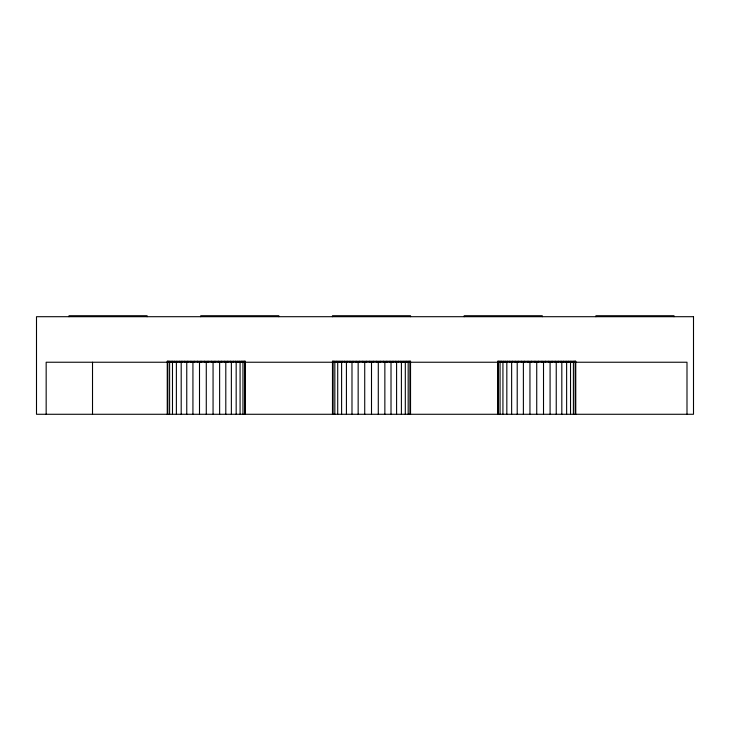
<?xml version="1.0" encoding="UTF-8"?>
<svg xmlns="http://www.w3.org/2000/svg" width="730" height="730" viewBox="0 0 730 730"><rect width="100%" height="100%" fill="white"/><g stroke="black" fill="none" stroke-linecap="round" stroke-linejoin="round"><path stroke-width="1.09" d="M686.994 414.275L686.994 362.235L46.163 362.235L46.163 414.275M673.982 316.701L673.982 315.725L595.926 315.725L595.926 316.701M575.76 414.275L575.76 361.259L497.705 361.259L497.705 414.275M575.605 361.259L575.605 362.235M575.13 361.259L575.167 414.275M574.355 361.259L574.355 362.235M573.406 362.235L573.406 414.275M573.269 361.259L573.269 362.235M571.891 361.259L571.891 362.235M570.532 362.235L570.532 414.275M570.239 361.259L570.239 362.235M568.305 361.259L568.305 362.235M566.626 362.235L566.626 414.275M566.124 361.259L566.124 362.235M563.706 361.259L563.706 362.235M561.817 362.235L561.817 414.275M561.069 361.259L561.069 362.235M558.231 361.259L558.231 362.235M556.242 362.235L556.242 414.275M555.229 361.259L555.229 362.235M552.072 361.259L552.072 362.235M550.082 362.235L550.082 414.275M548.796 361.259L548.796 362.235M545.419 361.259L545.419 362.235M543.512 362.235L543.512 414.275M542.262 316.701L542.262 315.725L464.198 315.725L464.198 316.701M541.97 361.259L541.97 362.235M538.485 361.259L538.485 362.235M536.733 362.235L536.733 414.275M534.981 361.259L534.981 362.235M531.495 361.259L531.495 362.235M529.953 362.235L529.953 414.275M528.045 361.259L528.045 362.235M524.669 361.259L524.669 362.235M523.383 362.235L523.383 414.275M521.393 361.259L521.393 362.235M518.236 361.259L518.236 362.235M517.214 362.235L517.214 414.275M515.225 361.259L515.225 362.235M512.396 361.259L512.396 362.235M511.639 362.235L511.639 414.275M509.759 361.259L509.759 362.235M507.341 361.259L507.341 362.235M506.83 362.235L506.83 414.275M505.151 361.259L505.151 362.235M503.226 361.259L503.226 362.235M502.933 362.235L502.933 414.275M501.565 361.259L501.565 362.235M500.187 361.259L500.187 362.235M500.059 362.235L500.059 414.275M499.11 361.259L499.11 362.235M498.325 361.259L498.298 414.275M497.86 361.259L497.86 362.235M410.534 316.701L410.534 315.725L332.478 315.725L332.478 316.701M410.534 414.275L410.534 361.259L332.478 361.259L332.478 414.275M410.379 361.259L410.379 362.235M409.904 361.259L409.941 414.275M409.128 361.259L409.128 362.235M408.179 362.235L408.179 414.275M408.043 361.259L408.043 362.235M406.674 361.259L406.674 362.235M405.305 362.235L405.305 414.275M405.013 361.259L405.013 362.235M403.079 361.259L403.079 362.235M401.4 362.235L401.4 414.275M400.898 361.259L400.898 362.235M398.48 361.259L398.48 362.235M396.591 362.235L396.591 414.275M395.842 361.259L395.842 362.235M393.005 361.259L393.005 362.235M391.015 362.235L391.015 414.275M390.002 361.259L390.002 362.235M386.845 361.259L386.845 362.235M384.856 362.235L384.856 414.275M383.569 361.259L383.569 362.235M380.193 361.259L380.193 362.235M378.286 362.235L378.286 414.275M376.744 361.259L376.744 362.235M373.258 361.259L373.258 362.235M371.506 362.235L371.506 414.275M369.754 361.259L369.754 362.235M366.268 361.259L366.268 362.235M364.726 362.235L364.726 414.275M362.819 361.259L362.819 362.235M359.443 361.259L359.443 362.235M358.156 362.235L358.156 414.275M356.167 361.259L356.167 362.235M353.01 361.259L353.01 362.235M351.988 362.235L351.988 414.275M350.008 361.259L350.008 362.235M347.17 361.259L347.17 362.235M346.421 362.235L346.421 414.275M344.533 361.259L344.533 362.235M342.115 361.259L342.115 362.235M341.603 362.235L341.603 414.275M339.934 361.259L339.934 362.235M337.999 361.259L337.999 362.235M337.707 362.235L337.707 414.275M336.338 361.259L336.338 362.235M334.96 361.259L334.96 362.235M334.833 362.235L334.833 414.275M333.884 361.259L333.884 362.235M333.099 361.259L333.072 414.275M332.634 361.259L332.634 362.235M278.805 316.701L278.805 315.725L200.75 315.725L200.75 316.701M245.307 414.275L245.307 361.259L167.252 361.259L167.252 414.275M245.152 361.259L245.152 362.235M244.678 361.259L244.714 414.275M243.902 361.259L243.902 362.235M242.953 362.235L242.953 414.275M242.816 361.259L242.816 362.235M241.448 361.259L241.448 362.235M240.079 362.235L240.079 414.275M239.787 361.259L239.787 362.235M237.852 361.259L237.852 362.235M236.173 362.235L236.173 414.275M235.671 361.259L235.671 362.235M233.253 361.259L233.253 362.235M231.364 362.235L231.364 414.275M230.616 361.259L230.616 362.235M227.778 361.259L227.778 362.235M225.798 362.235L225.798 414.275M224.776 361.259L224.776 362.235M221.619 361.259L221.619 362.235M219.63 362.235L219.63 414.275M218.343 361.259L218.343 362.235M214.967 361.259L214.967 362.235M213.06 362.235L213.06 414.275M211.518 361.259L211.518 362.235M208.032 361.259L208.032 362.235M206.28 362.235L206.28 414.275M204.528 361.259L204.528 362.235M201.042 361.259L201.042 362.235M199.5 362.235L199.5 414.275M197.593 361.259L197.593 362.235M194.216 361.259L194.216 362.235M192.93 362.235L192.93 414.275M190.941 361.259L190.941 362.235M187.783 361.259L187.783 362.235M186.761 362.235L186.761 414.275M184.781 361.259L184.781 362.235M181.943 361.259L181.943 362.235M181.195 362.235L181.195 414.275M179.306 361.259L179.306 362.235M176.888 361.259L176.888 362.235M176.377 362.235L176.377 414.275M174.707 361.259L174.707 362.235M172.773 361.259L172.773 362.235M172.481 362.235L172.481 414.275M171.112 361.259L171.112 362.235M169.734 361.259L169.734 362.235M169.606 362.235L169.606 414.275M168.657 361.259L168.657 362.235M167.873 361.259L167.873 362.235M167.845 362.235L167.845 414.275M167.407 361.259L167.407 362.235M147.086 316.701L147.086 315.725L69.022 315.725L69.022 316.701M92.518 362.235L92.518 414.275M693.5 316.701L36.5 316.701L36.5 414.275L693.5 414.275L693.5 316.701"/></g></svg>
